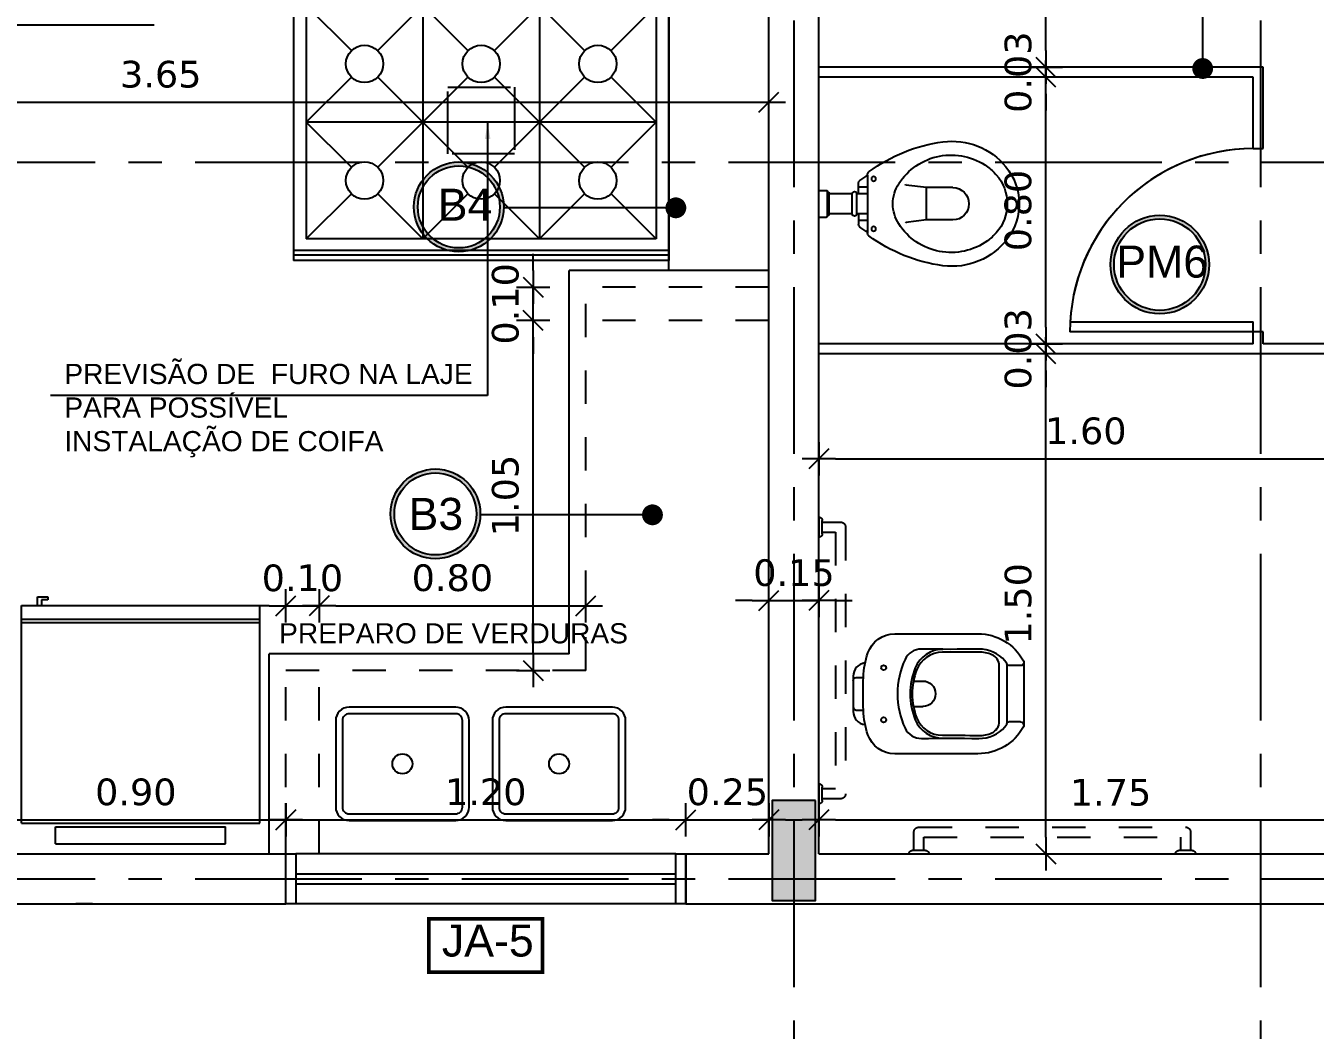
# Model space of a CAD drawing. Extents: x 12 to 194, y 116 to 198.
# Drawn here: x 71.915 to 75.784, y 170.195 to 173.208 of the extents above; entities that cross this region are included whole.
import ezdxf

# ---------------------------------------------------------------- set-up
doc = ezdxf.new("R2010")
doc.units = 0
doc.header["$LTSCALE"] = 0.005
doc.set_wipeout_variables(frame=1)
doc.header["$PDMODE"] = 3
for name, pattern in [('C5', [60, 50, -5, 0, -5]), ('DOT', [0.35, 0.1, -0.25]), ('HIDDEN', [9.525, 6.35, -3.175]), ('HIDDEN2', [0.1875, 0.125, -0.0625]), ('TRACEJADO_G', [0.375, 0.25, -0.125])]:
    doc.linetypes.add(name, pattern=pattern)
doc.layers.get('0').update_dxf_attribs({"linetype": 'CONTINUOUS'})
doc.layers.get('DEFPOINTS').update_dxf_attribs({"linetype": 'CONTINUOUS'})
for name, color, linetype in [('A-ALV', 6, 'CONTINUOUS'), ('A-JANELA', 3, 'CONTINUOUS'), ('A-PARED', 5, 'CONTINUOUS'), ('A-PAREDE', 5, 'CONTINUOUS'), ('A-PISOS-CTEL', 2, 'TRACEJADO_G'), ('A-WC', 1, 'CONTINUOUS'), ('ALV-V', 2, 'CONTINUOUS'), ('AR-COZ-MOB', 1, 'CONTINUOUS'), ('AR-SAN-01', 1, 'CONTINUOUS'), ('ARQ-ALV-ENCOBERTA', 8, 'CONTINUOUS'), ('ARQ-BNC-VISTA', 1, 'CONTINUOUS'), ('ARQ-CTA-1_050', 1, 'CONTINUOUS'), ('ARQ-EQP-VISTA', 1, 'CONTINUOUS'), ('ARQ-ESQ-VISTA1', 2, 'CONTINUOUS'), ('ARQ-EXO-1_100', 251, 'C5'), ('ARQ-SMB-1_050', 1, 'CONTINUOUS'), ('ARQ-SMB-1_100', 1, 'CONTINUOUS'), ('ARQ-TXT-1_075', 2, 'CONTINUOUS'), ('BL-SAN-01', 1, 'CONTINUOUS'), ('PAG', 1, 'CONTINUOUS'), ('PORTAL_LAYER', 1, 'CONTINUOUS')]:
    doc.layers.add(name, color=color, linetype=linetype)
doc.layers.add('FO-Hachuras dos pilares', color=9, linetype='CONTINUOUS', lineweight=5)
doc.styles.add('ESC-50-A20', font='arial.ttf', dxfattribs={"height": 0.1})
doc.styles.add('FNDE Texto Cota 0025', font='verdana.ttf', dxfattribs={"height": 0.04})
doc.styles.add('FNDE Texto Cota 0050', font='verdana.ttf', dxfattribs={"height": 0.08})
doc.styles.add('FNDE Texto Cota 0100', font='verdana.ttf', dxfattribs={"height": 0.16})
doc.dimstyles.new('FNDE 1-0025', dxfattribs={"dimscale": 5, "dimtxt": 0.04, "dimasz": 0.01, "dimexe": 0.15, "dimexo": 0.15, "dimgap": 0.005, "dimtad": 1, "dimzin": 1, "dimdsep": 46, "dimtxsty": 'FNDE Texto Cota 0025', "dimblk": 'tic', "dimcen": 0.015, "dimdle": 0.15, "dimse1": 1, "dimse2": 1, "dimclrd": 251, "dimclre": 251, "dimclrt": 256, "dimaunit": 1, "dimadec": 3, "dimazin": 0, "dimtfac": 1, "dimtix": 1, "dimtmove": 2, "dimatfit": 3, "dimfxl": 0.15, "dimtvp": 1, "dimtolj": 1, "dimtzin": 0, "dimarcsym": 0})
doc.dimstyles.new('FNDE 1-0050', dxfattribs={"dimscale": 5, "dimtxt": 0.08, "dimasz": 0.01, "dimexe": 0.15, "dimexo": 0.15, "dimgap": 0.01, "dimtad": 1, "dimzin": 1, "dimdsep": 46, "dimtxsty": 'FNDE Texto Cota 0050', "dimblk": 'tic', "dimcen": 0.015, "dimdle": 0.15, "dimse1": 1, "dimse2": 1, "dimclrd": 251, "dimclre": 251, "dimclrt": 256, "dimaunit": 1, "dimadec": 3, "dimazin": 0, "dimtfac": 1, "dimtix": 1, "dimtmove": 2, "dimatfit": 3, "dimfxl": 0.15, "dimtvp": 1, "dimtolj": 1, "dimtzin": 0, "dimarcsym": 0})
doc.dimstyles.new('FNDE 1-0100', dxfattribs={"dimscale": 2.5, "dimtxt": 0.16, "dimasz": 0.05, "dimexe": 0.15, "dimexo": 0.15, "dimgap": 0.05, "dimtad": 1, "dimzin": 4, "dimdsep": 46, "dimtxsty": 'FNDE Texto Cota 0100', "dimblk": 'tic', "dimcen": 0.15, "dimdle": 0.15, "dimse1": 1, "dimse2": 1, "dimclrd": 251, "dimclre": 251, "dimclrt": 256, "dimaunit": 1, "dimadec": 3, "dimazin": 0, "dimtfac": 1, "dimtix": 1, "dimtmove": 2, "dimatfit": 3, "dimldrblk": 'tic', "dimfxl": 0.15, "dimtvp": 1, "dimtolj": 1, "dimtzin": 0, "dimarcsym": 0})

# ---------------------------------------------------------------- blocks, each defined once
blk = doc.blocks.new('GEL-G-PL')
at = {"layer": 'AR-COZ-MOB'}
for p, q in [((0.08, -0.35), (0.08, 0.35)), ((0.08, 0.35), (0.72, 0.35)), ((0.67, -0.35), (0.67, 0.35)), ((0.68, -0.35), (0.68, 0.35)), ((0.72, -0.35), (0.72, 0.35)), ((0.02, 0.25), (0.07, 0.25)), ((0.02, -0.25), (0.02, 0.25)), ((0.07, -0.25), (0.07, 0.25)), ((0.02, -0.25), (0.07, -0.25)), ((0.7368, -0.291), (0.72, -0.291)), ((0.7368, -0.2728), (0.7368, -0.291)), ((0.7459, -0.2728), (0.7368, -0.2728)), ((0.7459, -0.3032), (0.7459, -0.2728)), ((0.72, -0.3032), (0.7459, -0.3032)), ((0.08, -0.35), (0.72, -0.35))]:
    blk.add_line(p, q, dxfattribs=at)
blk = doc.blocks.new('A$C24323779')
at = {"layer": 'ARQ-EQP-VISTA'}
for points in [[(0.04, 0), (0.3, 0, 0.414214), (0.34, 0.04), (0.34, 0.36, 0.414214), (0.3, 0.4), (0.04, 0.4, 0.414214), (0, 0.36), (0, 0.04, 0.414214)], [(0.04, 0.02), (0.3, 0.02, 0.414214), (0.32, 0.04), (0.32, 0.36, 0.414214), (0.3, 0.38), (0.04, 0.38, 0.414214), (0.02, 0.36), (0.02, 0.04, 0.414214)]]:
    blk.add_lwpolyline(points, format="xyb", close=True, dxfattribs=at)
blk.add_circle((0.17, 0.2), 0.03, dxfattribs=at)
blk = doc.blocks.new('A$C3E7419E0')
at = {"layer": 'AR-COZ-MOB'}
for p, q in [((0, 0.6), (0.805, 0.6)), ((0, 0), (0, 0.6)), ((0, 0.5886), (0.805, 0.5886)), ((0.805, 0), (0.805, 0.6)), ((0, 0.5786), (0.805, 0.5786)), ((0.1242, 0.4569), (0.0275, 0.5536)), ((0.0275, 0.5536), (0.7775, 0.5536)), ((0.0275, 0.0536), (0.0275, 0.5536)), ((0.2775, 0.5536), (0.1808, 0.4569)), ((0.3742, 0.4569), (0.2775, 0.5536)), ((0.2775, 0.0536), (0.2775, 0.5536)), ((0.4308, 0.4569), (0.5275, 0.5536)), ((0.5275, 0.5536), (0.6242, 0.4569)), ((0.5275, 0.0536), (0.5275, 0.5536)), ((0.6808, 0.4569), (0.7775, 0.5536)), ((0.7775, 0.0536), (0.7775, 0.5536)), ((0.1242, 0.4003), (0.0275, 0.3036)), ((0.3742, 0.2069), (0.1808, 0.4003)), ((0.1808, 0.2069), (0.3742, 0.4003)), ((0.6242, 0.2069), (0.4308, 0.4003)), ((0.4308, 0.2069), (0.6242, 0.4003)), ((0.6808, 0.4003), (0.7775, 0.3036)), ((0.0275, 0.3036), (0.1242, 0.2069)), ((0.0275, 0.3036), (0.7775, 0.3036)), ((0.7775, 0.3036), (0.6808, 0.2069)), ((0.0275, 0.0536), (0.1242, 0.1503)), ((0.1808, 0.1503), (0.2775, 0.0536)), ((0.2775, 0.0536), (0.3742, 0.1503)), ((0.5275, 0.0536), (0.4308, 0.1503)), ((0.6242, 0.1503), (0.5275, 0.0536)), ((0.7775, 0.0536), (0.6808, 0.1503)), ((0.0275, 0.0536), (0.7775, 0.0536)), ((0, 0.025), (0.805, 0.025)), ((0, 0), (0.805, 0))]:
    blk.add_line(p, q, dxfattribs=at)
for centre in [(0.1525, 0.4286), (0.4025, 0.4286), (0.6525, 0.4286), (0.1525, 0.1786), (0.4025, 0.1786), (0.6525, 0.1786)]:
    blk.add_circle(centre, 0.04, dxfattribs=at)
blk = doc.blocks.new('tic')
at = {"color": 251}
for p, q in [((0, -1), (0, 1)), ((-1, 0), (1, 0))]:
    blk.add_line(p, q, dxfattribs=at)
blk.add_line((-0.6, -0.6), (0.6, 0.6))
blk = doc.blocks.new('*D33')
at = {"layer": 'ARQ-CTA-1_050', "color": 251, "lineweight": -2, "transparency": 16777216}
blk.add_line((80.8448, 168.931), (65.1948, 168.931), dxfattribs=at)
at = {"layer": 'DEFPOINTS', "color": 0, "transparency": 16777216}
for p in [(65.1448, 170.8856), (80.8948, 170.8856), (65.1448, 168.931)]:
    blk.add_point(p, dxfattribs=at)
at = {"layer": 'ARQ-CTA-1_050', "color": 251, "lineweight": -2, "transparency": 16777216, "xscale": 0.05, "yscale": 0.05, "zscale": 0.05}
for p, rotation in [((65.1448, 168.931), 180.0000000000142), ((80.8948, 168.931), 1.4148682225823e-11)]:
    blk.add_blockref('tic', p, dxfattribs=dict(at, rotation=rotation))
at = {"layer": 'ARQ-CTA-1_050', "transparency": 16777216, "insert": (73.0198, 169.0129), "char_height": 0.08, "attachment_point": 5, "style": 'FNDE Texto Cota 0050'}
blk.add_mtext('\\A1;15.75', dxfattribs=at)
blk = doc.blocks.new('*D41')
at = {"layer": 'ARQ-CTA-1_050', "color": 251, "lineweight": -2, "transparency": 16777216}
blk.add_line((65.3448, 169.2827), (80.6948, 169.2827), dxfattribs=at)
at = {"layer": 'DEFPOINTS', "color": 0, "transparency": 16777216}
for p in [(65.2948, 170.6295), (80.7448, 170.6295), (80.7448, 169.2827)]:
    blk.add_point(p, dxfattribs=at)
at = {"layer": 'ARQ-CTA-1_050', "color": 251, "lineweight": -2, "transparency": 16777216, "xscale": 0.05, "yscale": 0.05, "zscale": 0.05, "rotation": 180}
blk.add_blockref('tic', (65.2948, 169.2827), dxfattribs=at)
at = {"layer": 'ARQ-CTA-1_050', "color": 251, "lineweight": -2, "transparency": 16777216, "xscale": 0.05, "yscale": 0.05, "zscale": 0.05}
blk.add_blockref('tic', (80.7448, 169.2827), dxfattribs=at)
at = {"layer": 'ARQ-CTA-1_050', "transparency": 16777216, "insert": (73.0198, 169.3646), "char_height": 0.08, "attachment_point": 5, "style": 'FNDE Texto Cota 0050'}
blk.add_mtext('\\A1;15.45', dxfattribs=at)
blk = doc.blocks.new('*D81')
at = {"layer": 'ARQ-CTA-1_050', "color": 251, "lineweight": -2, "transparency": 16777216}
blk.add_line((71.8452, 170.8258), (72.6448, 170.8258), dxfattribs=at)
at = {"layer": 'DEFPOINTS', "color": 0, "transparency": 16777216}
for p in [(72.6948, 170.8258), (71.7952, 170.5204), (72.6948, 170.5204)]:
    blk.add_point(p, dxfattribs=at)
at = {"layer": 'ARQ-CTA-1_050', "color": 251, "lineweight": -2, "transparency": 16777216, "xscale": 0.05, "yscale": 0.05, "zscale": 0.05, "rotation": 180}
blk.add_blockref('tic', (71.7952, 170.8258), dxfattribs=at)
at = {"layer": 'ARQ-CTA-1_050', "color": 251, "lineweight": -2, "transparency": 16777216, "xscale": 0.05, "yscale": 0.05, "zscale": 0.05}
blk.add_blockref('tic', (72.6948, 170.8258), dxfattribs=at)
at = {"layer": 'ARQ-CTA-1_050', "transparency": 16777216, "insert": (72.245, 170.9091), "char_height": 0.08, "attachment_point": 5, "style": 'FNDE Texto Cota 0050'}
blk.add_mtext('\\A1;0.90', dxfattribs=at)
blk = doc.blocks.new('*D82')
at = {"layer": 'ARQ-CTA-1_050', "color": 251, "lineweight": -2, "transparency": 16777216}
blk.add_line((72.7448, 170.8258), (73.8452, 170.8258), dxfattribs=at)
at = {"layer": 'DEFPOINTS', "color": 0, "transparency": 16777216}
for p in [(73.8952, 170.8258), (72.6948, 170.5204), (73.8952, 170.5204)]:
    blk.add_point(p, dxfattribs=at)
at = {"layer": 'ARQ-CTA-1_050', "color": 251, "lineweight": -2, "transparency": 16777216, "xscale": 0.05, "yscale": 0.05, "zscale": 0.05, "rotation": 180}
blk.add_blockref('tic', (72.6948, 170.8258), dxfattribs=at)
at = {"layer": 'ARQ-CTA-1_050', "color": 251, "lineweight": -2, "transparency": 16777216, "xscale": 0.05, "yscale": 0.05, "zscale": 0.05}
blk.add_blockref('tic', (73.8952, 170.8258), dxfattribs=at)
at = {"layer": 'ARQ-CTA-1_050', "transparency": 16777216, "insert": (73.295, 170.9092), "char_height": 0.08, "attachment_point": 5, "style": 'FNDE Texto Cota 0050'}
blk.add_mtext('\\A1;1.20', dxfattribs=at)
blk = doc.blocks.new('*D83')
at = {"layer": 'ARQ-CTA-1_050', "color": 251, "lineweight": -2, "transparency": 16777216}
for p, q in [((73.8452, 170.8258), (73.7952, 170.8258)), ((73.8952, 170.8258), (74.1448, 170.8258)), ((74.1948, 170.8258), (74.2448, 170.8258))]:
    blk.add_line(p, q, dxfattribs=at)
at = {"layer": 'DEFPOINTS', "color": 0, "transparency": 16777216}
for p in [(74.1448, 170.8258), (73.8952, 170.5204), (74.1448, 170.5204)]:
    blk.add_point(p, dxfattribs=at)
at = {"layer": 'ARQ-CTA-1_050', "color": 251, "lineweight": -2, "transparency": 16777216, "xscale": 0.05, "yscale": 0.05, "zscale": 0.05}
blk.add_blockref('tic', (73.8952, 170.8258), dxfattribs=at)
at = {"layer": 'ARQ-CTA-1_050', "color": 251, "lineweight": -2, "transparency": 16777216, "xscale": 0.05, "yscale": 0.05, "zscale": 0.05, "rotation": 180}
blk.add_blockref('tic', (74.1448, 170.8258), dxfattribs=at)
at = {"layer": 'ARQ-CTA-1_050', "transparency": 16777216, "insert": (74.02, 170.9092), "char_height": 0.08, "attachment_point": 5, "style": 'FNDE Texto Cota 0050'}
blk.add_mtext('\\A1;0.25', dxfattribs=at)
blk = doc.blocks.new('*D84')
at = {"layer": 'ARQ-CTA-1_050', "color": 251, "lineweight": -2, "transparency": 16777216}
for p, q in [((74.0948, 171.4835), (74.0448, 171.4835)), ((74.1448, 171.4835), (74.2948, 171.4835)), ((74.3448, 171.4835), (74.3948, 171.4835))]:
    blk.add_line(p, q, dxfattribs=at)
at = {"layer": 'DEFPOINTS', "color": 0, "transparency": 16777216}
for p in [(74.2948, 171.4835), (74.1448, 170.724), (74.2948, 170.724)]:
    blk.add_point(p, dxfattribs=at)
at = {"layer": 'ARQ-CTA-1_050', "color": 251, "lineweight": -2, "transparency": 16777216, "xscale": 0.05, "yscale": 0.05, "zscale": 0.05}
blk.add_blockref('tic', (74.1448, 171.4835), dxfattribs=at)
at = {"layer": 'ARQ-CTA-1_050', "color": 251, "lineweight": -2, "transparency": 16777216, "xscale": 0.05, "yscale": 0.05, "zscale": 0.05, "rotation": 180}
blk.add_blockref('tic', (74.2948, 171.4835), dxfattribs=at)
at = {"layer": 'ARQ-CTA-1_050', "transparency": 16777216, "insert": (74.2198, 171.5668), "char_height": 0.08, "attachment_point": 5, "style": 'FNDE Texto Cota 0050'}
blk.add_mtext('\\A1;0.15', dxfattribs=at)
blk = doc.blocks.new('*D85')
at = {"layer": 'ARQ-CTA-1_050', "color": 251, "lineweight": -2, "transparency": 16777216}
blk.add_line((74.3448, 170.8258), (75.9948, 170.8258), dxfattribs=at)
at = {"layer": 'DEFPOINTS', "color": 0, "transparency": 16777216}
for p in [(76.0448, 170.8258), (74.2948, 170.5204), (76.0448, 170.5204)]:
    blk.add_point(p, dxfattribs=at)
at = {"layer": 'ARQ-CTA-1_050', "color": 251, "lineweight": -2, "transparency": 16777216, "xscale": 0.05, "yscale": 0.05, "zscale": 0.05, "rotation": 180}
blk.add_blockref('tic', (74.2948, 170.8258), dxfattribs=at)
at = {"layer": 'ARQ-CTA-1_050', "color": 251, "lineweight": -2, "transparency": 16777216, "xscale": 0.05, "yscale": 0.05, "zscale": 0.05}
blk.add_blockref('tic', (76.0448, 170.8258), dxfattribs=at)
at = {"layer": 'ARQ-CTA-1_050', "transparency": 16777216, "insert": (75.1698, 170.9078), "char_height": 0.08, "attachment_point": 5, "style": 'FNDE Texto Cota 0050'}
blk.add_mtext('\\A1;1.75', dxfattribs=at)
blk = doc.blocks.new('*D113')
at = {"layer": 'ARQ-CTA-1_050', "color": 251, "lineweight": -2, "transparency": 16777216}
blk.add_line((74.976, 170.774), (74.976, 172.174), dxfattribs=at)
at = {"layer": 'DEFPOINTS', "color": 0, "transparency": 16777216}
for p in [(74.2948, 172.224), (74.976, 172.224), (74.2948, 170.724)]:
    blk.add_point(p, dxfattribs=at)
at = {"layer": 'ARQ-CTA-1_050', "color": 251, "lineweight": -2, "transparency": 16777216, "xscale": 0.05, "yscale": 0.05, "zscale": 0.05}
for p, rotation in [((74.976, 172.224), 90), ((74.976, 170.724), 270)]:
    blk.add_blockref('tic', p, dxfattribs=dict(at, rotation=rotation))
at = {"layer": 'ARQ-CTA-1_050', "transparency": 16777216, "insert": (74.8927, 171.474), "char_height": 0.08, "attachment_point": 5, "rotation": 90, "style": 'FNDE Texto Cota 0050'}
blk.add_mtext('\\A1;1.50', dxfattribs=at)
blk = doc.blocks.new('*D114')
at = {"layer": 'ARQ-CTA-1_050', "color": 251, "lineweight": -2, "transparency": 16777216}
for p, q in [((74.976, 172.304), (74.976, 172.354)), ((74.976, 172.224), (74.976, 172.254)), ((74.976, 172.174), (74.976, 172.124))]:
    blk.add_line(p, q, dxfattribs=at)
at = {"layer": 'DEFPOINTS', "color": 0, "transparency": 16777216}
for p in [(74.2948, 172.254), (74.976, 172.254), (74.2948, 172.224)]:
    blk.add_point(p, dxfattribs=at)
at = {"layer": 'ARQ-CTA-1_050', "color": 251, "lineweight": -2, "transparency": 16777216, "xscale": 0.05, "yscale": 0.05, "zscale": 0.05}
for p, rotation in [((74.976, 172.254), 270), ((74.976, 172.224), 90)]:
    blk.add_blockref('tic', p, dxfattribs=dict(at, rotation=rotation))
at = {"layer": 'ARQ-CTA-1_050', "transparency": 16777216, "insert": (74.8927, 172.239), "char_height": 0.08, "attachment_point": 5, "rotation": 90, "style": 'FNDE Texto Cota 0050'}
blk.add_mtext('\\A1;0.03', dxfattribs=at)
blk = doc.blocks.new('*D115')
at = {"layer": 'ARQ-CTA-1_050', "color": 251, "lineweight": -2, "transparency": 16777216}
blk.add_line((74.976, 172.304), (74.976, 173.004), dxfattribs=at)
at = {"layer": 'DEFPOINTS', "color": 0, "transparency": 16777216}
for p in [(74.2948, 173.054), (74.976, 173.054), (74.2948, 172.254)]:
    blk.add_point(p, dxfattribs=at)
at = {"layer": 'ARQ-CTA-1_050', "color": 251, "lineweight": -2, "transparency": 16777216, "xscale": 0.05, "yscale": 0.05, "zscale": 0.05}
for p, rotation in [((74.976, 173.054), 90), ((74.976, 172.254), 270)]:
    blk.add_blockref('tic', p, dxfattribs=dict(at, rotation=rotation))
at = {"layer": 'ARQ-CTA-1_050', "transparency": 16777216, "insert": (74.8924, 172.654), "char_height": 0.08, "attachment_point": 5, "rotation": 90, "style": 'FNDE Texto Cota 0050'}
blk.add_mtext('\\A1;0.80', dxfattribs=at)
blk = doc.blocks.new('*D116')
at = {"layer": 'ARQ-CTA-1_050', "color": 251, "lineweight": -2, "transparency": 16777216}
for p, q in [((74.976, 173.134), (74.976, 173.184)), ((74.976, 173.054), (74.976, 173.084)), ((74.976, 173.004), (74.976, 172.954))]:
    blk.add_line(p, q, dxfattribs=at)
at = {"layer": 'DEFPOINTS', "color": 0, "transparency": 16777216}
for p in [(74.2948, 173.084), (74.976, 173.084), (74.2948, 173.054)]:
    blk.add_point(p, dxfattribs=at)
at = {"layer": 'ARQ-CTA-1_050', "color": 251, "lineweight": -2, "transparency": 16777216, "xscale": 0.05, "yscale": 0.05, "zscale": 0.05}
for p, rotation in [((74.976, 173.084), 270), ((74.976, 173.054), 90)]:
    blk.add_blockref('tic', p, dxfattribs=dict(at, rotation=rotation))
at = {"layer": 'ARQ-CTA-1_050', "transparency": 16777216, "insert": (74.8927, 173.069), "char_height": 0.08, "attachment_point": 5, "rotation": 90, "style": 'FNDE Texto Cota 0050'}
blk.add_mtext('\\A1;0.03', dxfattribs=at)
blk = doc.blocks.new('*D117')
at = {"layer": 'ARQ-CTA-1_050', "color": 251, "lineweight": -2, "transparency": 16777216}
blk.add_line((74.976, 173.134), (74.976, 173.824), dxfattribs=at)
at = {"layer": 'DEFPOINTS', "color": 0, "transparency": 16777216}
for p in [(74.2948, 173.874), (74.976, 173.874), (74.2948, 173.084)]:
    blk.add_point(p, dxfattribs=at)
at = {"layer": 'ARQ-CTA-1_050', "color": 251, "lineweight": -2, "transparency": 16777216, "xscale": 0.05, "yscale": 0.05, "zscale": 0.05}
for p, rotation in [((74.976, 173.874), 90), ((74.976, 173.084), 270)]:
    blk.add_blockref('tic', p, dxfattribs=dict(at, rotation=rotation))
at = {"layer": 'ARQ-CTA-1_050', "transparency": 16777216, "insert": (74.8927, 173.479), "char_height": 0.08, "attachment_point": 5, "rotation": 90, "style": 'FNDE Texto Cota 0050'}
blk.add_mtext('\\A1;0.79', dxfattribs=at)
blk = doc.blocks.new('BACI-01P')
at = {"layer": 'BL-SAN-01'}
for p, q in [((0.146, 0.0857), (0.146, 0.0887)), ((0.146, -0.0857), (0.146, 0.0857)), ((0, 0.04), (0.023, 0.04)), ((0.1191, 0.03), (0.1191, 0.0624)), ((0.146, 0.0497), (0.1191, 0.0497)), ((0.261, 0.0562), (0.2593, 0.0585)), ((0.3229, 0.0486), (0.261, 0.0562)), ((0.3229, 0.0486), (0.3229, -0.0486)), ((0.4015, 0.0486), (0.3229, 0.0486)), ((0.025, 0.035), (0.025, 0.038)), ((0.025, -0.035), (0.025, 0.035)), ((0.025, 0.035), (0.028, 0.035)), ((0.03, -0.033), (0.03, 0.033)), ((0.1, 0.03), (0.03, 0.03)), ((0.1, 0.0298), (0.1, -0.0298)), ((0.1191, 0.03), (0.1139, 0.03)), ((0.1139, 0.0298), (0.1139, -0.0298)), ((0.146, 0.03), (0.1191, 0.03)), ((0.025, -0.038), (0.025, -0.035)), ((0.025, -0.035), (0.028, -0.035)), ((0.1, -0.03), (0.03, -0.03)), ((0.1191, -0.03), (0.1139, -0.03)), ((0.146, -0.03), (0.1191, -0.03)), ((0.1191, -0.03), (0.1191, -0.0624)), ((0, -0.04), (0.023, -0.04)), ((0.146, -0.0497), (0.1191, -0.0497)), ((0.261, -0.0562), (0.2593, -0.0585)), ((0.3229, -0.0486), (0.261, -0.0562)), ((0.4015, -0.0486), (0.3229, -0.0486)), ((0.146, -0.0857), (0.146, -0.0887))]:
    blk.add_line(p, q, dxfattribs=at)
for centre in [(0.1641, 0.075), (0.1641, -0.075)]:
    blk.add_circle(centre, 0.00682, dxfattribs=at)
for centre, radius, start, end in [((0.4364, -0.2936), 0.4837, 97.6805, 126.3454), ((0.3996, -0.0205), 0.2081, 36.8881, 97.6805), ((0.3966, -0.0404), 0.1866, 54.2515, 147.3201), ((0.4044, -0.3155), 0.4771, 122.7818, 126.1604), ((0.1551, 0.0887), 0.00909, 126.3358, 180), ((0.4126, -0.0182), 0.1592, 41.3299, 54.2515), ((0.4333, 0), 0.1317, 0, 41.3299), ((0.4268, 0), 0.174, 320.4767, 36.8881), ((0.023, 0.038), 0.002, 0, 90), ((0.1282, 0.0624), 0.00909, 126.1604, 180), ((0.3335, 0), 0.1117, 147.3201, 180), ((0.4015, 0), 0.0486, 270, 90), ((0.028, 0.033), 0.002, 0, 90), ((0.107, 0.0298), 0.00697, 0, 180), ((0.3335, 0), 0.1117, 180, 212.6799), ((0.4333, 0), 0.1317, 318.6701, 0), ((0.023, -0.038), 0.002, 270, 0), ((0.028, -0.033), 0.002, 270, 0), ((0.107, -0.0298), 0.00697, 180, 0), ((0.1282, -0.0624), 0.00909, 180, 233.8396), ((0.4044, 0.3155), 0.4771, 233.8396, 237.2182), ((0.3966, 0.0404), 0.1866, 212.6799, 305.7485), ((0.1551, -0.0887), 0.00909, 180, 238.9825), ((0.4364, 0.2936), 0.4837, 233.7577, 262.3195), ((0.3996, 0.0205), 0.2081, 262.3195, 320.8979), ((0.4126, 0.0182), 0.1592, 305.7485, 318.6701)]:
    blk.add_arc(centre, radius, start, end, dxfattribs=at)
blk = doc.blocks.new('A$C051A1D2C')
at = {"linetype": 'HIDDEN2', "ltscale": 0.5}
for points in [[(0, 1.13, -0.414214), (0.01, 1.12), (0.01, 1.08, -0.414214), (0, 1.07), (0, 1.13)], [(0.01, 0.285), (0.065, 0.285, 0.414214), (0.08, 0.3), (0.08, 1.1, 0.414214), (0.065, 1.115), (0.01, 1.115)], [(0, 0.33, -0.414214), (0.01, 0.32), (0.01, 0.28, -0.414214), (0, 0.27), (0, 0.33)], [(0.995, 0.01), (0.995, 0.065, 0.414214), (0.98, 0.08), (0.18, 0.08, 0.414214), (0.165, 0.065), (0.165, 0.01)]]:
    blk.add_lwpolyline(points, format="xyb", dxfattribs=at)
for points in [[(0.01, 0.315), (0.05, 0.315), (0.05, 1.085), (0.01, 1.085)], [(0.965, 0.01), (0.965, 0.05), (0.195, 0.05), (0.195, 0.01)]]:
    blk.add_lwpolyline(points, dxfattribs=at)
at = {"linetype": 'HIDDEN2', "ltscale": 0.15}
for points in [[(0.15, 0, -0.414214), (0.16, 0.01), (0.2, 0.01, -0.414214), (0.21, 0), (0.15, 0)], [(0.95, 0, -0.414214), (0.96, 0.01), (1, 0.01, -0.414214), (1.01, 0), (0.95, 0)]]:
    blk.add_lwpolyline(points, format="xyb", dxfattribs=at)
at = {"color": 8, "linetype": 'DOT'}
blk.add_wipeout([(0.48, 0.6149), (0.5741, 0.6149), (0.5796, 0.6134), (0.5847, 0.6102), (0.5886, 0.608), (0.5939, 0.6044), (0.5978, 0.6016), (0.607, 0.5941), (0.615, 0.5867), (0.62, 0.5806), (0.628, 0.5712), (0.6369, 0.5581), (0.6413, 0.5505), (0.6438, 0.5461), (0.6451, 0.5435), (0.6465, 0.5406), (0.6511, 0.5288), (0.6532, 0.5219), (0.6548, 0.5161), (0.6567, 0.508), (0.658, 0.5004), (0.6584, 0.4983), (0.6591, 0.4907), (0.6597, 0.4798), (0.6601, 0.4772), (0.6601, 0.2275), (0.6589, 0.2157), (0.6578, 0.2103), (0.6559, 0.2027), (0.6534, 0.1955), (0.6504, 0.1894), (0.6491, 0.1866), (0.6475, 0.1836), (0.6457, 0.1807), (0.6441, 0.1782), (0.641, 0.1742), (0.6384, 0.1713), (0.6314, 0.1645), (0.6248, 0.1587), (0.6205, 0.1559), (0.6107, 0.1505), (0.6011, 0.1467), (0.5911, 0.1436), (0.5793, 0.1405), (0.5726, 0.1389), (0.5727, 0.1379), (0.5722, 0.1365), (0.5709, 0.1316), (0.57, 0.1284), (0.569, 0.1261), (0.567, 0.122), (0.5659, 0.1204), (0.5647, 0.1188), (0.5637, 0.1173), (0.5629, 0.1166), (0.5597, 0.1131), (0.5587, 0.1122), (0.5578, 0.1116), (0.5568, 0.1108), (0.5562, 0.1103), (0.5557, 0.1099), (0.5552, 0.1096), (0.5547, 0.1092), (0.5541, 0.1089), (0.5533, 0.1084), (0.5522, 0.1078), (0.5515, 0.1074), (0.5497, 0.1065), (0.5478, 0.1058), (0.5448, 0.1046), (0.5419, 0.1039), (0.5387, 0.1032), (0.5339, 0.1029), (0.533, 0.1027), (0.4272, 0.1027), (0.4271, 0.1028), (0.4265, 0.1028), (0.4259, 0.1028), (0.4245, 0.1029), (0.423, 0.103), (0.4215, 0.1032), (0.4202, 0.1035), (0.4186, 0.1038), (0.4159, 0.1044), (0.4139, 0.1051), (0.4109, 0.1063), (0.4103, 0.1065), (0.4079, 0.1079), (0.4055, 0.1092), (0.4038, 0.1104), (0.4026, 0.1113), (0.4012, 0.1124), (0.4007, 0.1128), (0.4002, 0.1133), (0.3968, 0.1168), (0.3966, 0.117), (0.396, 0.1179), (0.3953, 0.1188), (0.3945, 0.1199), (0.3937, 0.121), (0.3932, 0.1216), (0.3929, 0.1222), (0.3925, 0.123), (0.3922, 0.1236), (0.3919, 0.1242), (0.3915, 0.125), (0.3911, 0.1257), (0.3908, 0.1262), (0.3906, 0.1267), (0.3904, 0.1272), (0.3901, 0.128), (0.3894, 0.1301), (0.3888, 0.1316), (0.3886, 0.1322), (0.3877, 0.1377), (0.3878, 0.1385), (0.3872, 0.139), (0.386, 0.139), (0.3817, 0.14), (0.3765, 0.1414), (0.3713, 0.1426), (0.3555, 0.1479), (0.3485, 0.1508), (0.3439, 0.1533), (0.3399, 0.1559), (0.3352, 0.1589), (0.3317, 0.1616), (0.3297, 0.1632), (0.3263, 0.1667), (0.3233, 0.1696), (0.318, 0.1758), (0.3145, 0.1809), (0.3116, 0.1858), (0.3092, 0.1905), (0.3067, 0.1956), (0.3045, 0.2016), (0.3029, 0.2071), (0.3019, 0.2113), (0.301, 0.2166), (0.3007, 0.2184), (0.3005, 0.2193), (0.3005, 0.2208), (0.3003, 0.2247), (0.3002, 0.2261), (0.3001, 0.2276), (0.3001, 0.2276), (0.3001, 0.4772), (0.3006, 0.4863), (0.301, 0.4914), (0.3013, 0.4945), (0.3017, 0.4982), (0.3022, 0.5014), (0.3027, 0.5046), (0.3032, 0.5074), (0.3036, 0.5096), (0.3038, 0.5106), (0.3041, 0.5116), (0.3046, 0.5136), (0.308, 0.5256), (0.3092, 0.5289), (0.3106, 0.533), (0.3114, 0.5349), (0.3121, 0.5365), (0.3129, 0.5386), (0.314, 0.5413), (0.3154, 0.5441), (0.3161, 0.5456), (0.3179, 0.5493), (0.3207, 0.5544), (0.326, 0.563), (0.3276, 0.5653), (0.3346, 0.5743), (0.3395, 0.5802), (0.3453, 0.5865), (0.3575, 0.5973), (0.3649, 0.6028), (0.3719, 0.6079), (0.3809, 0.6132), (0.3848, 0.6145), (0.3859, 0.6149)], dxfattribs=at)
at = {"color": 8}
blk.add_line((0.5741, 0.6149), (0.3859, 0.6149), dxfattribs=at)
for p, q in [((0.3859, 0.6149), (0.3956, 0.6149)), ((0.3956, 0.6049), (0.3956, 0.5693))]:
    blk.add_line(p, q)
for points in [[(0.3956, 0.6049, 0.407906), (0.3859, 0.6149, 0.131537), (0.3809, 0.6136, 0.273863), (0.3001, 0.4772), (0.3001, 0.2275, 0.319419), (0.3574, 0.1469, 0.074713), (0.4301, 0.1333, 0.017899), (0.53, 0.1333, 0.074713), (0.6027, 0.1469, 0.319419), (0.6601, 0.2275), (0.6601, 0.4772, 0.273863), (0.5793, 0.6136, 0.136488), (0.5741, 0.6149, 0.402244), (0.5645, 0.6049), (0.5645, 0.5693, 0.337727), (0.5685, 0.5641)], [(0.5727, 0.1379, -0.378909), (0.533, 0.1027), (0.4272, 0.1027, -0.378909), (0.3875, 0.1379)], [(0.4401, 0.1027, -0.414214), (0.4312, 0.1116), (0.4312, 0.1335)], [(0.5201, 0.1027, 0.414214), (0.529, 0.1116), (0.529, 0.1335)]]:
    blk.add_lwpolyline(points, format="xyb")
blk.add_lwpolyline([(0.3769, 0.2583, -0.295956), (0.3461, 0.3075, 0.008003), (0.3461, 0.4798, -0.219669), (0.3807, 0.5582, -0.1825), (0.3991, 0.5651), (0.5611, 0.5651, -0.1825), (0.5794, 0.5582, -0.21967), (0.6141, 0.4798, 0.008003), (0.6141, 0.3075, -0.295956), (0.5832, 0.2583, -0.109342), (0.4801, 0.2355, -0.109342)], format="xyb", close=True)
for points in [[(0.4419, 0.2836, -0.042994), (0.4089, 0.293, -0.312272), (0.3556, 0.3706, 0.00507), (0.355, 0.4799, -0.107996), (0.3628, 0.519, -0.297508), (0.3969, 0.5412), (0.5633, 0.5412, -0.297509), (0.5973, 0.519, -0.107996), (0.6052, 0.4799, 0.00507), (0.6045, 0.3706, -0.312272), (0.5513, 0.293, -0.091294), (0.4801, 0.2799, -0.048111)], [(0.4019, 0.1866, 1), (0.4019, 0.2017, 1)], [(0.5583, 0.1866, 1), (0.5583, 0.2017, 1)]]:
    blk.add_lwpolyline(points, format="xyb", close=True, dxfattribs=at)
for points in [[(0.6134, 0.3717, -0.305538), (0.5582, 0.2891, -0.097448), (0.4801, 0.2737, -0.097448), (0.402, 0.2891, -0.305538), (0.3467, 0.3717)], [(0.5183, 0.2836), (0.5183, 0.3116, 1), (0.4419, 0.3116)]]:
    blk.add_lwpolyline(points, format="xyb", dxfattribs=at)
blk.add_lwpolyline([(0.4419, 0.2836), (0.4419, 0.3127)], dxfattribs=at)
blk.add_arc((0.3903, 0.5693), 0.00533, 285.3551, 0)
blk = doc.blocks.new('*D139')
at = {"layer": 'ARQ-CTA-1_050', "color": 251, "lineweight": -2, "transparency": 16777216}
blk.add_line((74.3448, 171.909), (75.8463, 171.909), dxfattribs=at)
at = {"layer": 'DEFPOINTS', "color": 0, "transparency": 16777216}
for p in [(74.2948, 172.224), (75.8963, 172.224), (75.8963, 171.909)]:
    blk.add_point(p, dxfattribs=at)
at = {"layer": 'ARQ-CTA-1_050', "color": 251, "lineweight": -2, "transparency": 16777216, "xscale": 0.05, "yscale": 0.05, "zscale": 0.05, "rotation": 180}
blk.add_blockref('tic', (74.2948, 171.909), dxfattribs=at)
at = {"layer": 'ARQ-CTA-1_050', "color": 251, "lineweight": -2, "transparency": 16777216, "xscale": 0.05, "yscale": 0.05, "zscale": 0.05}
blk.add_blockref('tic', (75.8963, 171.909), dxfattribs=at)
at = {"layer": 'ARQ-CTA-1_050', "transparency": 16777216, "insert": (75.0956, 171.9923), "char_height": 0.08, "attachment_point": 5, "style": 'FNDE Texto Cota 0050'}
blk.add_mtext('\\A1;1.60', dxfattribs=at)
blk = doc.blocks.new('*D156')
at = {"layer": 'ARQ-CTA-1_050', "color": 251, "lineweight": -2, "transparency": 16777216}
blk.add_line((70.5448, 172.9789), (74.0948, 172.9789), dxfattribs=at)
at = {"layer": 'DEFPOINTS', "color": 0, "transparency": 16777216}
for p in [(70.4948, 172.9789), (74.1448, 172.9789), (74.1448, 172.949)]:
    blk.add_point(p, dxfattribs=at)
at = {"layer": 'ARQ-CTA-1_050', "color": 251, "lineweight": -2, "transparency": 16777216, "xscale": 0.05, "yscale": 0.05, "zscale": 0.05, "rotation": 180}
blk.add_blockref('tic', (70.4948, 172.9789), dxfattribs=at)
at = {"layer": 'ARQ-CTA-1_050', "color": 251, "lineweight": -2, "transparency": 16777216, "xscale": 0.05, "yscale": 0.05, "zscale": 0.05}
blk.add_blockref('tic', (74.1448, 172.9789), dxfattribs=at)
at = {"layer": 'ARQ-CTA-1_050', "transparency": 16777216, "insert": (72.3198, 173.0623), "char_height": 0.08, "attachment_point": 5, "style": 'FNDE Texto Cota 0050'}
blk.add_mtext('\\A1;3.65', dxfattribs=at)
blk = doc.blocks.new('FNDE-Nível Planta-1_050')
at = {"linetype": 'Continuous', "ltscale": 0.5}
h = blk.add_hatch(color=251, dxfattribs=at)
h.paths.add_polyline_path([(135.6984, 5.8271), (135.6984, 5.8943, 0.414214), (135.6312, 5.8271)])
h.paths.add_polyline_path([(135.6984, 5.8271), (135.6984, 5.7599, 0.414214), (135.7656, 5.8271)])
at = {"color": 251}
for p, q in [((135.6984, 5.9279), (135.6984, 5.7263)), ((135.5976, 5.8271), (135.7656, 5.8271)), ((135.7656, 5.8271), (136.1984, 5.8271))]:
    blk.add_line(p, q, dxfattribs=at)
blk.add_circle((135.6984, 5.8271), 0.0672, dxfattribs=at)
blk = doc.blocks.new('*D195')
at = {"layer": 'ARQ-CTA-1_050', "color": 251, "lineweight": -2, "transparency": 16777216}
for p, q in [((72.6448, 171.4679), (72.5948, 171.4679)), ((72.6948, 171.4679), (72.7948, 171.4679)), ((72.8448, 171.4679), (72.8948, 171.4679))]:
    blk.add_line(p, q, dxfattribs=at)
at = {"layer": 'DEFPOINTS', "color": 0, "transparency": 16777216}
for p in [(72.7948, 171.4679), (72.6948, 171.274), (72.7948, 171.274)]:
    blk.add_point(p, dxfattribs=at)
at = {"layer": 'ARQ-CTA-1_050', "color": 251, "lineweight": -2, "transparency": 16777216, "xscale": 0.05, "yscale": 0.05, "zscale": 0.05}
blk.add_blockref('tic', (72.6948, 171.4679), dxfattribs=at)
at = {"layer": 'ARQ-CTA-1_050', "color": 251, "lineweight": -2, "transparency": 16777216, "xscale": 0.05, "yscale": 0.05, "zscale": 0.05, "rotation": 180}
blk.add_blockref('tic', (72.7948, 171.4679), dxfattribs=at)
at = {"layer": 'ARQ-CTA-1_050', "transparency": 16777216, "insert": (72.7448, 171.5512), "char_height": 0.08, "attachment_point": 5, "style": 'FNDE Texto Cota 0050'}
blk.add_mtext('\\A1;0.10', dxfattribs=at)
blk = doc.blocks.new('*D196')
at = {"layer": 'ARQ-CTA-1_050', "color": 251, "lineweight": -2, "transparency": 16777216}
blk.add_line((72.8448, 171.4679), (73.5448, 171.4679), dxfattribs=at)
at = {"layer": 'DEFPOINTS', "color": 0, "transparency": 16777216}
for p in [(73.5948, 171.4679), (72.7948, 171.274), (73.5948, 171.274)]:
    blk.add_point(p, dxfattribs=at)
at = {"layer": 'ARQ-CTA-1_050', "color": 251, "lineweight": -2, "transparency": 16777216, "xscale": 0.05, "yscale": 0.05, "zscale": 0.05, "rotation": 180}
blk.add_blockref('tic', (72.7948, 171.4679), dxfattribs=at)
at = {"layer": 'ARQ-CTA-1_050', "color": 251, "lineweight": -2, "transparency": 16777216, "xscale": 0.05, "yscale": 0.05, "zscale": 0.05}
blk.add_blockref('tic', (73.5948, 171.4679), dxfattribs=at)
at = {"layer": 'ARQ-CTA-1_050', "transparency": 16777216, "insert": (73.1948, 171.5516), "char_height": 0.08, "attachment_point": 5, "style": 'FNDE Texto Cota 0050'}
blk.add_mtext('\\A1;0.80', dxfattribs=at)
blk = doc.blocks.new('*D197')
at = {"layer": 'ARQ-CTA-1_050', "color": 251, "lineweight": -2, "transparency": 16777216}
blk.add_line((73.4374, 171.324), (73.4374, 172.274), dxfattribs=at)
at = {"layer": 'DEFPOINTS', "color": 0, "transparency": 16777216}
for p in [(73.4374, 172.324), (73.5948, 172.324), (73.5948, 171.274)]:
    blk.add_point(p, dxfattribs=at)
at = {"layer": 'ARQ-CTA-1_050', "color": 251, "lineweight": -2, "transparency": 16777216, "xscale": 0.05, "yscale": 0.05, "zscale": 0.05}
for p, rotation in [((73.4374, 172.324), 90), ((73.4374, 171.274), 270)]:
    blk.add_blockref('tic', p, dxfattribs=dict(at, rotation=rotation))
at = {"layer": 'ARQ-CTA-1_050', "transparency": 16777216, "insert": (73.3541, 171.799), "char_height": 0.08, "attachment_point": 5, "rotation": 90, "style": 'FNDE Texto Cota 0050'}
blk.add_mtext('\\A1;1.05', dxfattribs=at)
blk = doc.blocks.new('*D198')
at = {"layer": 'ARQ-CTA-1_050', "color": 251, "lineweight": -2, "transparency": 16777216}
for p, q in [((73.4374, 172.474), (73.4374, 172.524)), ((73.4374, 172.324), (73.4374, 172.424)), ((73.4374, 172.274), (73.4374, 172.224))]:
    blk.add_line(p, q, dxfattribs=at)
at = {"layer": 'DEFPOINTS', "color": 0, "transparency": 16777216}
for p in [(73.4374, 172.424), (73.5948, 172.424), (73.5948, 172.324)]:
    blk.add_point(p, dxfattribs=at)
at = {"layer": 'ARQ-CTA-1_050', "color": 251, "lineweight": -2, "transparency": 16777216, "xscale": 0.05, "yscale": 0.05, "zscale": 0.05}
for p, rotation in [((73.4374, 172.424), 270), ((73.4374, 172.324), 90)]:
    blk.add_blockref('tic', p, dxfattribs=dict(at, rotation=rotation))
at = {"layer": 'ARQ-CTA-1_050', "transparency": 16777216, "insert": (73.3541, 172.374), "char_height": 0.08, "attachment_point": 5, "rotation": 90, "style": 'FNDE Texto Cota 0050'}
blk.add_mtext('\\A1;0.10', dxfattribs=at)

msp = doc.modelspace()

# ---------------------------------------------------------------- hatches: boundary and pattern name
at = {"layer": 'ARQ-SMB-1_100'}
h = msp.add_hatch(color=252, dxfattribs=at)
edge = h.paths.add_edge_path()
edge.add_arc((73.2142, 172.6648), 0.1348, 0, 360)
edge = h.paths.add_edge_path(flags=17)
edge.add_arc((73.2142, 172.6648), 0.1231, 0, 360)
h = msp.add_hatch(color=252, dxfattribs=at)
edge = h.paths.add_edge_path()
edge.add_arc((75.3173, 172.4917), 0.1479, 0, 360)
edge = h.paths.add_edge_path(flags=17)
edge.add_arc((75.3173, 172.4917), 0.1372, 0, 360)
h = msp.add_hatch(color=252, dxfattribs=at)
edge = h.paths.add_edge_path()
edge.add_arc((73.1439, 171.7437), 0.1348, 0, 360)
edge = h.paths.add_edge_path(flags=17)
edge.add_arc((73.1439, 171.7437), 0.1231, 0, 360)
at = {"layer": 'FO-Hachuras dos pilares', "linetype": 'Continuous'}
msp.add_hatch(color=256, dxfattribs=at).paths.add_polyline_path([(74.2848, 170.884), (74.2198, 170.884), (74.1548, 170.884), (74.1548, 170.734), (74.1548, 170.584), (74.2198, 170.584), (74.2848, 170.584), (74.2848, 170.734)])

# ---------------------------------------------------------------- linework, layer by layer
at = {"layer": 'A-ALV'}
msp.add_lwpolyline([(74.2848, 170.884), (74.2198, 170.884), (74.1548, 170.884), (74.1548, 170.734), (74.1548, 170.584), (74.2198, 170.584), (74.2848, 170.584), (74.2848, 170.734), (74.2848, 170.884)], close=True, dxfattribs=at)
at = {"layer": 'A-JANELA'}
for p, q in [((72.1148, 170.574), (72.0648, 170.574)), ((72.5398, 170.574), (72.5898, 170.574))]:
    msp.add_line(p, q, dxfattribs=at)
at = {"layer": 'A-PARED'}
msp.add_line((72.1148, 170.574), (72.5398, 170.574), dxfattribs=at)
at = {"layer": 'A-PAREDE'}
for p, q in [((74.1448, 170.724), (74.1448, 175.174)), ((74.2948, 170.724), (74.2948, 175.174)), ((71.7952, 170.724), (72.6948, 170.724)), ((72.6948, 170.574), (72.6948, 170.724)), ((72.6948, 170.574), (72.6948, 170.724)), ((73.8952, 170.724), (74.1448, 170.724)), ((73.8952, 170.574), (73.8952, 170.724)), ((74.2948, 170.724), (76.0448, 170.724)), ((71.7952, 170.574), (72.6948, 170.574)), ((73.8952, 170.574), (76.0448, 170.574))]:
    msp.add_line(p, q, dxfattribs=at)
at = {"layer": 'A-PISOS-CTEL', "color": 1, "linetype": 'TRACEJADO_G', "ltscale": 150}
msp.add_lwpolyline([(73.1813, 172.824), (73.1813, 173.024), (73.3813, 173.024), (73.3813, 172.824), (73.1813, 172.824)], dxfattribs=at)
at = {"layer": 'A-WC', "color": 2}
for p, q in [((75.6278, 173.084), (74.2948, 173.084)), ((75.6278, 172.8396), (75.6278, 173.084)), ((75.5978, 173.054), (74.2948, 173.054)), ((75.5978, 173.054), (74.2948, 173.054)), ((75.5978, 172.8396), (75.5978, 173.054)), ((75.5978, 172.8396), (75.6278, 172.8396)), ((75.0478, 172.3196), (75.5978, 172.3196)), ((75.6278, 172.2896), (75.0478, 172.2896)), ((75.5978, 172.254), (75.5978, 172.3196)), ((75.5978, 172.254), (75.5978, 172.3196)), ((75.5978, 172.254), (75.5978, 172.2896)), ((75.6278, 172.254), (75.6278, 172.2896)), ((75.5978, 172.254), (74.2948, 172.254)), ((75.8963, 172.254), (75.6278, 172.254)), ((75.8963, 172.224), (74.2948, 172.224))]:
    msp.add_line(p, q, dxfattribs=at)
at = {"layer": 'A-WC'}
msp.add_arc((75.5978, 172.2896), 0.55, 90, 180, dxfattribs=at)
at = {"layer": 'ALV-V'}
msp.add_line((73.8448, 172.474), (73.8448, 173.374), dxfattribs=at)
at = {"layer": 'ARQ-ALV-ENCOBERTA', "linetype": 'HIDDEN'}
for p, q in [((74.1448, 172.424), (73.5948, 172.424)), ((73.5948, 171.274), (73.5948, 172.424)), ((74.1448, 172.324), (73.5948, 172.324)), ((72.6948, 170.724), (72.6948, 171.274)), ((73.5948, 171.274), (72.6948, 171.274)), ((72.7948, 170.724), (72.7948, 171.274))]:
    msp.add_line(p, q, dxfattribs=at)
at = {"layer": 'ARQ-BNC-VISTA'}
for p, q in [((73.5448, 171.324), (73.5448, 172.474)), ((74.1448, 172.474), (73.5448, 172.474)), ((73.5448, 171.324), (72.6448, 171.324)), ((72.6448, 170.724), (72.6448, 171.324))]:
    msp.add_line(p, q, dxfattribs=at)
at = {"layer": 'ARQ-ESQ-VISTA1', "color": 1}
for p, q in [((73.8652, 170.724), (72.7248, 170.724)), ((73.8652, 170.574), (72.7248, 170.574))]:
    msp.add_line(p, q, dxfattribs=at)
at = {"layer": 'ARQ-ESQ-VISTA1', "color": 2}
for p, q in [((72.7248, 170.664), (73.8652, 170.664)), ((72.7248, 170.634), (73.8652, 170.634))]:
    msp.add_line(p, q, dxfattribs=at)
for points in [[(72.7248, 170.574), (72.6948, 170.574), (72.6948, 170.724), (72.7248, 170.724)], [(73.8952, 170.574), (73.8652, 170.574), (73.8652, 170.724), (73.8952, 170.724)]]:
    msp.add_lwpolyline(points, close=True, dxfattribs=at)
at = {"layer": 'ARQ-EXO-1_100', "ltscale": 2}
for p, q in [((74.2198, 178.8241), (74.2198, 168.6039)), ((75.6198, 178.8241), (75.6198, 168.6039)), ((62.8233, 172.799), (83.5522, 172.799, -14.6778)), ((62.8233, 170.649), (83.5522, 170.649, -14.6778))]:
    msp.add_line(p, q, dxfattribs=at)
at = {"layer": 'ARQ-SMB-1_100', "color": 252, "ltscale": 10, "const_width": 0.0107}
msp.add_lwpolyline([(73.1245, 170.3687), (73.4655, 170.3687), (73.4655, 170.5287), (73.1245, 170.5287)], close=True, dxfattribs=at)
at = {"layer": 'ARQ-SMB-1_100', "color": 252}
for centre, radius in [((73.2142, 172.6648), 0.1348), ((73.2142, 172.6648), 0.1231), ((75.3173, 172.4917), 0.1479), ((75.3173, 172.4917), 0.1372), ((73.1439, 171.7437), 0.1348), ((73.1439, 171.7437), 0.1231)]:
    msp.add_circle(centre, radius, dxfattribs=at)
at = {"layer": 'PAG'}
msp.add_arc((75.5978, 172.2896), 0.55, 90, 176.8732, dxfattribs=at)

# ---------------------------------------------------------------- block references
at = {"layer": 'AR-COZ-MOB', "xscale": 1.399999999999997, "yscale": 1.399999999999997, "zscale": 1.399999999999997, "rotation": 180.0000000000196}
msp.add_blockref('A$C3E7419E0', (73.8448, 173.344), dxfattribs=at)
at = {"layer": 'AR-SAN-01', "extrusion": (0, 0, -1), "zscale": -1, "rotation": 179.9999998855309}
msp.add_blockref('BACI-01P', (-74.2948, 172.6742), dxfattribs=at)
at = {"layer": 'ARQ-EQP-VISTA', "rotation": 270.0000000000268}
for p in [(72.8448, 171.164), (73.3148, 171.164)]:
    msp.add_blockref('A$C24323779', p, dxfattribs=at)
at = {"layer": 'ARQ-SMB-1_050'}
msp.add_blockref('FNDE-Nível Planta-1_050', (-63.8988, 167.3844), dxfattribs=at)
at = {"layer": 'PORTAL_LAYER', "lineweight": 100, "xscale": -1.0209375, "yscale": 1.0209375, "zscale": 1.0209375, "rotation": 270.000000000018}
msp.add_blockref('GEL-G-PL', (72.2593, 170.7339), dxfattribs=at)

# ---------------------------------------------------------------- texts
at = {"layer": 'ARQ-TXT-1_075', "char_height": 0.06048, "width": 1.224988, "attachment_point": 1, "style": 'ESC-50-A20'}
for s, insert in [('PREVISÃO DE  FURO NA LAJE PARA POSSÍVEL INSTALAÇÃO DE COIFA', (72.0304, 172.1939, 2)), ('PREPARO DE VERDURAS ', (72.6749, 171.4158))]:
    msp.add_mtext(s, dxfattribs=dict(at, insert=insert))
at = {"layer": 'ARQ-TXT-1_075', "style": 'ESC-50-A20'}
for tag, p in [('B4', (73.1508, 172.6234)), ('PM6', (75.1869, 172.4527)), ('B3', (73.0632, 171.6958)), ('JA-5', (73.1633, 170.4158))]:
    msp.add_attdef(tag, p, '', height=0.096, dxfattribs=at)

# ---------------------------------------------------------------- dimensions: what is measured, and where the dimension line sits
at = {"layer": 'ARQ-CTA-1_050'}
for base, p1, p2, picture, middle in [((74.976, 173.874), (74.2948, 173.084), (74.2948, 173.874), '*D117', (74.8927, 173.479)), ((74.976, 173.084), (74.2948, 173.054), (74.2948, 173.084), '*D116', (74.8927, 173.069)), ((74.976, 173.054), (74.2948, 172.254), (74.2948, 173.054), '*D115', (74.8924, 172.654)), ((73.4374, 172.424), (73.5948, 172.324), (73.5948, 172.424), '*D198', (73.3541, 172.374)), ((73.4374, 172.324), (73.5948, 171.274), (73.5948, 172.324), '*D197', (73.3541, 171.799)), ((74.976, 172.254), (74.2948, 172.224), (74.2948, 172.254), '*D114', (74.8927, 172.239)), ((74.976, 172.224), (74.2948, 170.724), (74.2948, 172.224), '*D113', (74.8927, 171.474))]:
    dim = msp.add_linear_dim(base=base, p1=p1, p2=p2, angle=90, dimstyle='FNDE 1-0050', override={"dimtad": 0}, dxfattribs=at)
    dim.commit()
    dim.dimension.update_dxf_attribs({"geometry": picture, "text_midpoint": middle})
for base, p1, p2, picture, middle in [((74.1448, 172.9789), (70.4948, 172.9789), (74.1448, 172.949), '*D156', (72.3198, 173.0623)), ((75.8963, 171.909), (74.2948, 172.224), (75.8963, 172.224), '*D139', (75.0956, 171.9923)), ((72.7948, 171.4679), (72.6948, 171.274), (72.7948, 171.274), '*D195', (72.7448, 171.5512)), ((73.5948, 171.4679), (72.7948, 171.274), (73.5948, 171.274), '*D196', (73.1948, 171.5516)), ((74.2948, 171.4835), (74.1448, 170.724), (74.2948, 170.724), '*D84', (74.2198, 171.5668)), ((72.6948, 170.8258), (71.7952, 170.5204), (72.6948, 170.5204), '*D81', (72.245, 170.9091)), ((73.8952, 170.8258), (72.6948, 170.5204), (73.8952, 170.5204), '*D82', (73.295, 170.9092)), ((74.1448, 170.8258), (73.8952, 170.5204), (74.1448, 170.5204), '*D83', (74.02, 170.9092)), ((76.0448, 170.8258), (74.2948, 170.5204), (76.0448, 170.5204), '*D85', (75.1698, 170.9078)), ((80.7448, 169.2827), (65.2948, 170.6295), (80.7448, 170.6295), '*D41', (73.0198, 169.3646))]:
    dim = msp.add_linear_dim(base=base, p1=p1, p2=p2, dimstyle='FNDE 1-0050', override={"dimtad": 0}, dxfattribs=at)
    dim.commit()
    dim.dimension.update_dxf_attribs({"geometry": picture, "text_midpoint": middle})
dim = msp.add_aligned_dim(p1=(80.8948, 170.8856), p2=(65.1448, 170.8856), distance=1.9547, dimstyle='FNDE 1-0050', override={"dimtad": 0}, dxfattribs=at)
dim.commit()
dim.dimension.update_dxf_attribs({"geometry": '*D33', "text_midpoint": (73.0198, 169.0129)})

# ---------------------------------------------------------------- leaders
at = {"layer": 'ARQ-SMB-1_100', "ltscale": 0.1, "path_type": 1}
for points in [[(75.4462, 173.0801), (75.4462, 173.5969)], [(73.8654, 172.6621), (73.3486, 172.6621)], [(73.7952, 171.741), (73.2783, 171.741)]]:
    msp.add_leader(points, dimstyle='FNDE 1-0100', override={"dimasz": 0.1, "dimldrblk": 'DotSmall', "dimfxl": 0.025, "dimlwd": 65535, "dimarcsym": 1}, dxfattribs=at)
at = {"layer": 'ARQ-SMB-1_100'}
msp.add_leader([(73.3007, 172.919, 2), (73.3007, 172.0986, 2), (71.9885, 172.0986, 2)], dimstyle='FNDE 1-0025', override={"dimtad": 0, "dimfxl": 0.025, "dimarcsym": 1}, dxfattribs=at)

# ---------------------------------------------------------------- next in the draw order: block references
at = {"layer": 'ARQ-EQP-VISTA', "xscale": -1, "rotation": 270.0000001141718}
msp.add_blockref('A$C051A1D2C', (74.2948, 170.724), dxfattribs=at)

doc.saveas('drawing.dxf')
